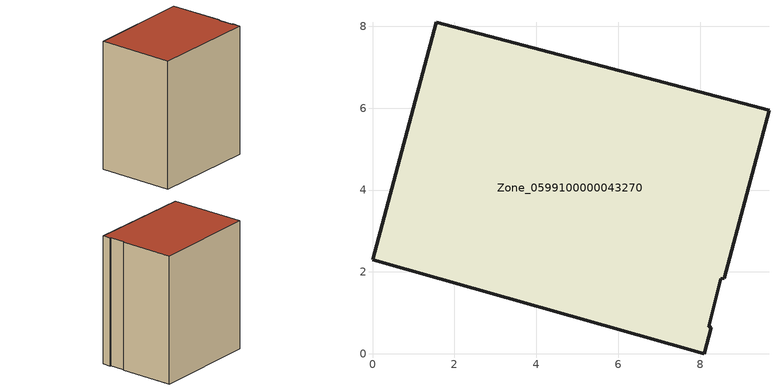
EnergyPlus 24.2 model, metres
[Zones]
Zone_0599100000043270
 floor ground (C_G): 8.5,1.84 8.21,0.66 8.27,0.65 8.1,0 0,2.3 1.55,8.1 9.68,5.95 8.59,1.84 z0
 wall outside (C_F): 8.59,1.84 9.68,5.95 1.55,8.1 0,2.3 8.1,0 8.27,0.65 8.21,0.66 8.5,1.84 8.59,1.84 z0:10.16
 roof outside (C_R): 8.5,1.84 8.59,1.84 9.68,5.95 1.55,8.1 0,2.3 8.1,0 8.27,0.65 8.21,0.66 z10.16
[BUILDING]
Pand.0599100000043270: North Axis=0; Terrain=City; Loads Convergence Tolerance Value=0.04; Temperature Convergence Tolerance Value=0.4; Solar Distribution=FullExterior; Maximum Number of Warmup Days=25; Minimum Number of Warmup Days=1
[Site:Location]
Rotterdam.The.Hague.AP_ZH_NLD Design_Conditions: Latitude=51.96; Longitude=4.45; Time Zone=1; Elevation=-4.5
[SITE:GROUNDTEMPERATURE:BUILDINGSURFACE]
18, 18, 18, 18, 18, 18, 18, 18, 18, 18, 18, 18
[MATERIAL] Thermal Absorptance=0.9; Solar Absorptance=0.7; Visible Absorptance=0.7
Name | Roughness | Thickness | Conductivity | Density | Specific Heat
G.TI.1946-1964 | MediumSmooth | 0.15 | 1 | 540 | 1210
F.TI.1946-1964 | Rough | 0.3 | 0.857143 | 1920 | 840
R.TI.1946-1964 | MediumRough | 0.2 | 0.277778 | 1500 | 1000
[CONSTRUCTION]
C_G: G.TI.1946-1964
C_F: F.TI.1946-1964
C_R: R.TI.1946-1964
[ZONE]
Zone_0599100000043270: Type=1; Multiplier=1; Ceiling Height=Autocalculate; Volume=Autocalculate; Floor Area=autocalculate; Part of Total Floor Area=Yes
[ZONEINFILTRATION:DESIGNFLOWRATE]
Infil_Zone_0599100000043270: Zone or ZoneList or Space or SpaceList=Zone_0599100000043270; Schedule=AlwaysOn; Design Flow Rate Calculation Method=Flow/Area; Flow Rate per Floor Area=0.003; Constant Term Coefficient=1; Temperature Term Coefficient=0; Velocity Term Coefficient=0; Velocity Squared Term Coefficient=0
[HVACTEMPLATE:ZONE:IDEALLOADSAIRSYSTEM]
Zone_0599100000043270: Maximum Heating Supply Air Temperature=50; Minimum Cooling Supply Air Temperature=13; Maximum Heating Supply Air Humidity Ratio=0.0156; Minimum Cooling Supply Air Humidity Ratio=0.0077; Heating Limit=NoLimit; Cooling Limit=NoLimit; Dehumidification Control Type=ConstantSensibleHeatRatio; Cooling Sensible Heat Ratio=0.7; Dehumidification Setpoint=60; Humidification Control Type=None; Humidification Setpoint=30; Outdoor Air Method=None; Outdoor Air Flow Rate per Person=0.00944; Outdoor Air Flow Rate per Zone Floor Area=0; Outdoor Air Flow Rate per Zone=0; Demand Controlled Ventilation Type=None; Outdoor Air Economizer Type=NoEconomizer; Heat Recovery Type=None; Sensible Heat Recovery Effectiveness=0.7; Latent Heat Recovery Effectiveness=0.65
[ZONECONTROL:THERMOSTAT]
ThermostatControl_Zone_0599100000043270: Zone or ZoneList=Zone_0599100000043270; Control Type Schedule=DualSetpointControlType; Control 1=Thermostat_Zone_0599100000043270; Temperature Difference Between Cutout And Setpoint=0
[THERMOSTATSETPOINT:DUALSETPOINT]
Thermostat_Zone_0599100000043270: Heating Setpoint Temperature Schedule=HeatingSetpoint_Zone_0599100000043270; Cooling Setpoint Temperature Schedule=CoolingSetpoint_Zone_0599100000043270
[SCHEDULE:COMPACT]
HeatingSetpoint_Zone_0599100000043270: Through: 12/31, For: AllDays, Until: 24:00, 21
CoolingSetpoint_Zone_0599100000043270: Through: 12/31, For: AllDays, Until: 24:00, 24
DualSetpointControlType: Through: 12/31, For: AllDays, Until: 24:00, 4
AlwaysOn: Through: 12/31, For: AllDays, Until: 24:00, 1
